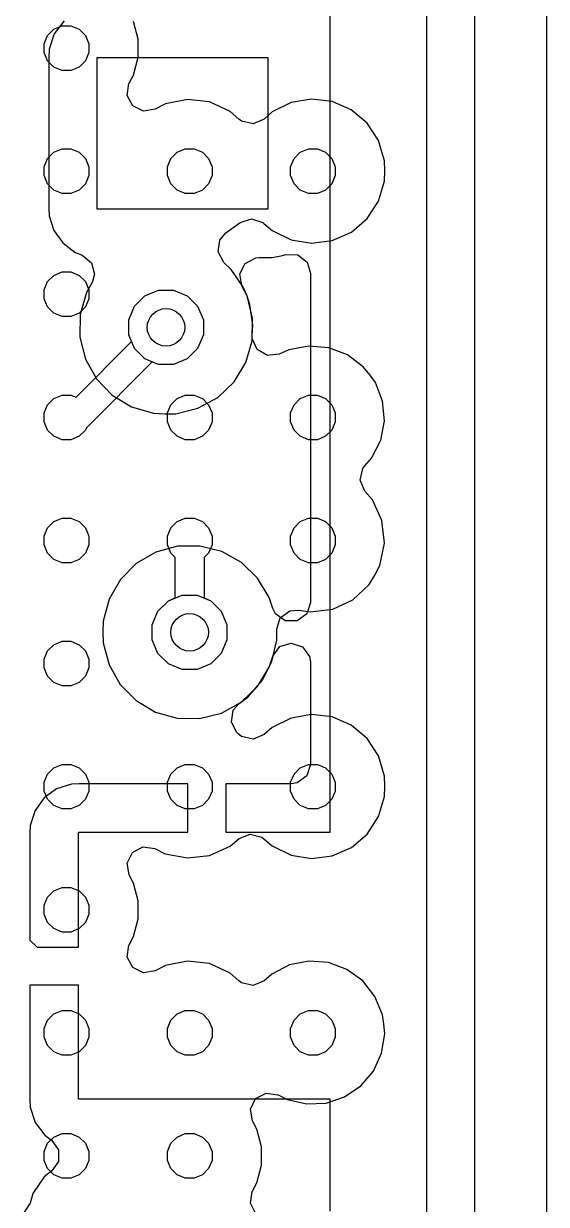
# Model space of a CAD drawing. Header units: inches. Extents: x 3.98 to 8.37, y -7.42 to -0.85.
# Drawn here: x 7.966 to 8.369, y -3.875 to -2.964 of the extents above; entities that cross this region are included whole.
import ezdxf

# ---------------------------------------------------------------- set-up
doc = ezdxf.new("R2010")
doc.units = ezdxf.units.IN
doc.header["$MEASUREMENT"] = 0
for name, color, linetype, true_color in [('Bottom Layer', 153, 'CONTINUOUS', 0x4d7fc4), ('Multi-Layer', 254, 'CONTINUOUS', 0xd0d2cd), ('Top Layer', 13, 'CONTINUOUS', 0xc83434)]:
    doc.layers.add(name, color=color, linetype=linetype, true_color=true_color)

msp = doc.modelspace()

# ---------------------------------------------------------------- linework, layer by layer
at = {"layer": 'Bottom Layer', "linetype": 'CONTINUOUS'}
for p, q in [((8.20253, -3.58778), (8.20253, -2.77408)), ((8.27678, -2.78939), (8.27678, -3.9833)), ((7.9973, -2.96154), (7.98959, -2.97144)), ((7.98959, -2.97144), (7.98566, -2.98334)), ((7.98566, -2.98334), (7.98556, -2.98964)), ((7.98556, -2.98964), (7.98556, -3.10614)), ((8.02275, -3.10675), (8.02275, -2.98982)), ((8.02275, -2.98982), (8.15429, -2.98982)), ((8.15429, -2.98982), (8.15429, -3.10675)), ((7.98556, -3.10614), (7.98581, -3.11194)), ((8.15429, -3.10675), (8.02275, -3.10675)), ((7.98581, -3.11194), (7.98947, -3.12333)), ((7.98947, -3.12333), (7.99621, -3.13289)), ((7.99621, -3.13289), (8.00563, -3.14013)), ((8.00563, -3.14013), (8.01124, -3.14234)), ((8.01124, -3.14234), (8.01832, -3.14819)), ((8.14515, -3.14443), (8.14757, -3.14423)), ((8.14757, -3.14423), (8.15389, -3.14423)), ((8.15389, -3.14423), (8.15735, -3.14411)), ((8.15735, -3.14411), (8.1647, -3.14293)), ((8.1647, -3.14293), (8.16828, -3.1419)), ((8.16828, -3.1419), (8.17745, -3.14219)), ((8.17745, -3.14219), (8.1847, -3.14781)), ((8.01832, -3.14819), (8.02061, -3.15707)), ((8.13289, -3.15685), (8.137, -3.14865)), ((8.137, -3.14865), (8.14515, -3.14443)), ((8.1847, -3.14781), (8.18727, -3.15616)), ((8.02061, -3.15707), (8.01881, -3.1633)), ((8.13438, -3.16591), (8.13289, -3.15685)), ((8.18727, -3.15616), (8.18727, -3.41048)), ((8.01449, -3.17117), (8.00971, -3.18821)), ((8.01881, -3.1633), (8.01449, -3.17117)), ((8.05957, -3.17364), (8.07015, -3.16925)), ((8.07015, -3.16925), (8.0816, -3.16925)), ((8.0816, -3.16925), (8.09218, -3.17364)), ((8.13848, -3.17382), (8.13438, -3.16591)), ((8.05148, -3.18173), (8.05957, -3.17364)), ((8.09218, -3.17364), (8.10027, -3.18173)), ((8.14268, -3.19095), (8.13848, -3.17382)), ((8.00971, -3.18821), (8.00948, -3.20566)), ((8.0471, -3.19231), (8.05148, -3.18173)), ((8.10027, -3.18173), (8.10466, -3.19231)), ((8.0471, -3.20376), (8.0471, -3.19231)), ((8.10466, -3.19231), (8.10466, -3.20376)), ((8.14231, -3.20839), (8.14268, -3.19095)), ((8.00948, -3.20566), (8.01375, -3.22259)), ((8.05148, -3.21434), (8.0471, -3.20376)), ((8.10466, -3.20376), (8.10027, -3.21434)), ((8.05957, -3.22243), (8.05148, -3.21434)), ((8.10027, -3.21434), (8.09218, -3.22243)), ((8.13743, -3.22515), (8.14231, -3.20839)), ((8.01375, -3.22259), (8.02224, -3.23785)), ((8.07015, -3.22681), (8.05957, -3.22243)), ((8.09218, -3.22243), (8.0816, -3.22681)), ((8.12838, -3.24007), (8.13743, -3.22515)), ((8.0816, -3.22681), (8.07015, -3.22681)), ((8.02224, -3.23785), (8.03437, -3.2504)), ((8.11578, -3.25214), (8.12838, -3.24007)), ((8.03437, -3.2504), (8.04932, -3.25941)), ((8.10049, -3.26054), (8.11578, -3.25214)), ((8.04932, -3.25941), (8.06634, -3.26434)), ((8.08332, -3.26474), (8.10049, -3.26054)), ((8.06634, -3.26434), (8.07484, -3.26481)), ((8.07484, -3.26481), (8.08332, -3.26474)), ((8.06792, -3.37166), (8.05295, -3.38042)), ((8.08463, -3.36703), (8.06792, -3.37166)), ((8.10198, -3.36684), (8.08463, -3.36703)), ((8.11879, -3.37111), (8.10198, -3.36684)), ((8.13395, -3.37954), (8.11879, -3.37111)), ((8.05295, -3.38042), (8.04073, -3.39274)), ((8.14643, -3.39158), (8.13395, -3.37954)), ((8.04073, -3.39274), (8.03208, -3.40777)), ((8.15553, -3.40663), (8.14643, -3.39158)), ((8.03208, -3.40777), (8.02751, -3.42474)), ((8.07777, -3.40903), (8.08835, -3.40465)), ((8.08835, -3.40465), (8.0998, -3.40465)), ((8.0998, -3.40465), (8.11038, -3.40903)), ((8.1583, -3.4151), (8.15553, -3.40663)), ((8.0653, -3.42771), (8.06968, -3.41713)), ((8.06968, -3.41713), (8.07777, -3.40903)), ((8.11038, -3.40903), (8.11847, -3.41713)), ((8.11847, -3.41713), (8.12285, -3.42771)), ((8.1604, -3.41921), (8.1583, -3.4151)), ((8.18727, -3.41048), (8.18443, -3.41921)), ((8.02751, -3.42474), (8.02723, -3.43317)), ((8.16783, -3.42461), (8.1604, -3.41921)), ((8.17701, -3.42461), (8.16783, -3.42461)), ((8.18443, -3.41921), (8.17701, -3.42461)), ((8.02723, -3.43317), (8.02748, -3.44161)), ((8.0653, -3.43916), (8.0653, -3.42771)), ((8.12285, -3.42771), (8.12285, -3.43916)), ((8.02748, -3.44161), (8.03197, -3.45863)), ((8.06968, -3.44973), (8.0653, -3.43916)), ((8.12285, -3.43916), (8.11847, -3.44973)), ((8.15832, -3.45186), (8.16376, -3.44446)), ((8.16376, -3.44446), (8.1725, -3.44168)), ((8.1725, -3.44168), (8.18121, -3.44456)), ((8.18121, -3.44456), (8.18657, -3.45202)), ((8.07777, -3.45783), (8.06968, -3.44973)), ((8.11847, -3.44973), (8.11038, -3.45783)), ((8.15552, -3.46033), (8.15832, -3.45186)), ((8.18657, -3.45202), (8.18727, -3.45653)), ((8.03197, -3.45863), (8.04056, -3.47372)), ((8.08835, -3.46221), (8.07777, -3.45783)), ((8.0998, -3.46221), (8.08835, -3.46221)), ((8.11038, -3.45783), (8.0998, -3.46221)), ((8.14635, -3.47534), (8.15552, -3.46033)), ((8.18727, -3.45653), (8.18727, -3.53545)), ((8.04056, -3.47372), (8.05274, -3.4861)), ((8.1338, -3.48734), (8.14635, -3.47534)), ((8.05274, -3.4861), (8.06768, -3.49494)), ((8.11859, -3.49572), (8.1338, -3.48734)), ((8.06768, -3.49494), (8.08439, -3.49965)), ((8.08439, -3.49965), (8.10175, -3.49991)), ((8.10175, -3.49991), (8.11859, -3.49572)), ((8.18727, -3.53545), (8.18443, -3.54418)), ((8.18443, -3.54418), (8.17701, -3.54958)), ((7.9915, -3.55429), (7.98191, -3.56127)), ((8.00306, -3.55054), (7.9915, -3.55429)), ((8.009, -3.55031), (8.00306, -3.55054)), ((8.09276, -3.55031), (8.009, -3.55031)), ((8.09276, -3.58778), (8.09276, -3.55031)), ((8.17242, -3.55031), (8.12199, -3.55031)), ((8.12199, -3.55031), (8.12199, -3.58778)), ((8.17701, -3.54958), (8.17242, -3.55031)), ((7.98191, -3.56127), (7.97493, -3.57086)), ((7.97493, -3.57086), (7.97118, -3.58242)), ((7.97118, -3.58242), (7.97094, -3.58836)), ((7.97094, -3.58836), (7.97094, -3.67093)), ((8.00842, -3.6765), (8.00842, -3.58778)), ((8.00842, -3.58778), (8.09276, -3.58778)), ((8.12199, -3.58778), (8.20253, -3.58778)), ((7.97094, -3.67093), (7.97653, -3.6765)), ((7.97653, -3.6765), (8.00842, -3.6765)), ((8.00842, -3.70574), (7.97094, -3.70574)), ((7.97094, -3.70574), (7.97094, -3.7939)), ((8.00842, -3.79387), (8.00842, -3.70574)), ((7.97094, -3.7939), (7.97116, -3.79998)), ((7.97116, -3.79998), (7.97507, -3.81173)), ((8.20253, -3.79387), (8.00842, -3.79387)), ((8.20253, -3.88011), (8.20253, -3.79387)), ((7.97507, -3.81173), (7.98249, -3.82159)), ((7.98249, -3.82159), (7.98756, -3.82533)), ((7.98756, -3.82533), (7.99291, -3.8328)), ((7.99291, -3.8328), (7.99284, -3.84198)), ((7.99284, -3.84198), (7.98788, -3.84899)), ((7.98179, -3.85375), (7.97321, -3.86664)), ((7.98788, -3.84899), (7.98179, -3.85375)), ((7.97321, -3.86664), (7.97114, -3.87413)), ((7.97114, -3.87413), (7.96608, -3.88179))]:
    msp.add_line(p, q, dxfattribs=at)
at = {"layer": 'Bottom Layer'}
for centre in [(8.07588, -3.19803), (8.09407, -3.43343)]:
    msp.add_circle(centre, 0.01447, dxfattribs=at)
at = {"layer": 'Multi-Layer', "linetype": 'CONTINUOUS'}
msp.add_line((8.36916, -1.24732), (8.36916, -7.02068), dxfattribs=at)
at = {"layer": 'Top Layer', "linetype": 'CONTINUOUS'}
for p, q in [((8.3137, -1.28305), (8.3137, -4.09746)), ((8.05443, -2.97561), (8.05082, -2.9619)), ((7.98456, -2.97277), (7.9894, -2.96793)), ((7.9894, -2.96793), (7.99572, -2.96531)), ((7.99572, -2.96531), (8.00256, -2.96531)), ((8.00256, -2.96531), (8.00888, -2.96793)), ((8.00888, -2.96793), (8.01372, -2.97277)), ((7.98194, -2.97909), (7.98456, -2.97277)), ((7.98194, -2.98593), (7.98194, -2.97909)), ((8.01372, -2.97277), (8.01634, -2.97909)), ((8.01634, -2.97909), (8.01634, -2.98593)), ((8.05443, -2.98956), (8.05443, -2.97561)), ((7.98456, -2.99226), (7.98194, -2.98593)), ((8.01634, -2.98593), (8.01372, -2.99226)), ((7.9894, -2.9971), (7.98456, -2.99226)), ((7.99572, -2.99972), (7.9894, -2.9971)), ((8.00888, -2.9971), (8.00256, -2.99972)), ((8.01372, -2.99226), (8.00888, -2.9971)), ((8.05082, -3.00327), (8.05443, -2.98956)), ((8.00256, -2.99972), (7.99572, -2.99972)), ((8.04746, -3.00966), (8.05082, -3.00327)), ((8.04595, -3.01901), (8.04732, -3.00994)), ((8.04732, -3.00994), (8.04746, -3.00966)), ((8.05019, -3.02716), (8.04595, -3.01901)), ((8.07535, -3.02564), (8.06745, -3.02975)), ((8.09246, -3.02212), (8.07535, -3.02564)), ((8.10949, -3.0241), (8.09246, -3.02212)), ((8.12529, -3.03144), (8.10949, -3.0241)), ((8.1723, -3.02454), (8.15773, -3.0318)), ((8.18807, -3.0218), (8.1723, -3.02454)), ((8.20397, -3.02371), (8.18807, -3.0218)), ((8.21866, -3.03009), (8.20397, -3.02371)), ((8.0584, -3.03126), (8.05019, -3.02716)), ((8.06745, -3.02975), (8.0584, -3.03126)), ((8.13196, -3.03726), (8.12529, -3.03144)), ((8.15773, -3.0318), (8.1515, -3.03725)), ((8.2309, -3.04042), (8.21866, -3.03009)), ((8.13412, -3.03882), (8.13196, -3.03726)), ((8.14306, -3.04086), (8.13412, -3.03882)), ((8.1515, -3.03725), (8.14306, -3.04086)), ((8.23966, -3.05383), (8.2309, -3.04042)), ((7.9894, -3.06294), (7.99572, -3.06032)), ((7.99572, -3.06032), (8.00256, -3.06032)), ((8.00256, -3.06032), (8.00888, -3.06294)), ((8.0844, -3.06294), (8.09073, -3.06032)), ((8.09073, -3.06032), (8.09757, -3.06032)), ((8.09757, -3.06032), (8.10389, -3.06294)), ((8.17941, -3.06294), (8.18573, -3.06032)), ((8.18573, -3.06032), (8.19258, -3.06032)), ((8.19258, -3.06032), (8.1989, -3.06294)), ((8.24428, -3.06943), (8.23966, -3.05383)), ((7.98194, -3.0741), (7.98456, -3.06778)), ((7.98456, -3.06778), (7.9894, -3.06294)), ((8.00888, -3.06294), (8.01372, -3.06778)), ((8.01372, -3.06778), (8.01634, -3.0741)), ((8.07694, -3.0741), (8.07956, -3.06778)), ((8.07956, -3.06778), (8.0844, -3.06294)), ((8.10389, -3.06294), (8.10873, -3.06778)), ((8.10873, -3.06778), (8.11135, -3.0741)), ((8.17195, -3.0741), (8.17457, -3.06778)), ((8.17457, -3.06778), (8.17941, -3.06294)), ((8.1989, -3.06294), (8.20374, -3.06778)), ((8.20374, -3.06778), (8.20636, -3.0741)), ((8.24453, -3.07729), (8.24428, -3.06943)), ((7.98194, -3.08094), (7.98194, -3.0741)), ((8.01634, -3.0741), (8.01634, -3.08094)), ((8.07694, -3.08094), (8.07694, -3.0741)), ((8.11135, -3.0741), (8.11135, -3.08094)), ((8.17195, -3.08094), (8.17195, -3.0741)), ((8.20636, -3.0741), (8.20636, -3.08094)), ((8.24435, -3.0851), (8.24453, -3.07729)), ((7.98456, -3.08726), (7.98194, -3.08094)), ((7.9894, -3.0921), (7.98456, -3.08726)), ((8.01372, -3.08726), (8.00888, -3.0921)), ((8.01634, -3.08094), (8.01372, -3.08726)), ((8.07956, -3.08726), (8.07694, -3.08094)), ((8.0844, -3.0921), (8.07956, -3.08726)), ((8.10873, -3.08726), (8.10389, -3.0921)), ((8.11135, -3.08094), (8.10873, -3.08726)), ((8.17457, -3.08726), (8.17195, -3.08094)), ((8.17941, -3.0921), (8.17457, -3.08726)), ((8.20374, -3.08726), (8.1989, -3.0921)), ((8.20636, -3.08094), (8.20374, -3.08726)), ((8.23975, -3.10067), (8.24435, -3.0851)), ((7.99572, -3.09472), (7.9894, -3.0921)), ((8.00256, -3.09472), (7.99572, -3.09472)), ((8.00888, -3.0921), (8.00256, -3.09472)), ((8.09073, -3.09472), (8.0844, -3.0921)), ((8.09757, -3.09472), (8.09073, -3.09472)), ((8.10389, -3.0921), (8.09757, -3.09472)), ((8.18573, -3.09472), (8.17941, -3.0921)), ((8.19258, -3.09472), (8.18573, -3.09472)), ((8.1989, -3.0921), (8.19258, -3.09472)), ((8.23099, -3.11412), (8.23975, -3.10067)), ((8.13294, -3.11714), (8.14166, -3.11427)), ((8.14166, -3.11427), (8.1504, -3.11706)), ((8.21877, -3.12451), (8.23099, -3.11412)), ((8.1174, -3.13068), (8.12198, -3.12518)), ((8.12198, -3.12518), (8.13294, -3.11714)), ((8.1504, -3.11706), (8.15139, -3.11785)), ((8.15139, -3.11785), (8.15768, -3.12324)), ((8.15768, -3.12324), (8.17233, -3.13038)), ((8.20408, -3.13098), (8.21877, -3.12451)), ((8.11614, -3.13977), (8.1174, -3.13068)), ((8.17233, -3.13038), (8.18816, -3.13299)), ((8.18816, -3.13299), (8.20408, -3.13098)), ((8.12047, -3.14786), (8.11614, -3.13977)), ((8.12618, -3.15335), (8.12047, -3.14786)), ((8.13518, -3.16639), (8.12618, -3.15335)), ((7.98456, -3.16278), (7.9894, -3.15794)), ((7.9894, -3.15794), (7.99572, -3.15532)), ((7.99572, -3.15532), (8.00256, -3.15532)), ((8.00256, -3.15532), (8.00888, -3.15794)), ((8.00888, -3.15794), (8.01372, -3.16278)), ((7.98194, -3.16911), (7.98456, -3.16278)), ((7.98194, -3.17595), (7.98194, -3.16911)), ((8.01372, -3.16278), (8.01634, -3.16911)), ((8.01634, -3.16911), (8.01634, -3.17595)), ((8.05957, -3.17364), (8.07015, -3.16925)), ((8.07015, -3.16925), (8.0816, -3.16925)), ((8.0816, -3.16925), (8.09218, -3.17364)), ((8.13808, -3.17318), (8.13518, -3.16639)), ((7.98456, -3.18227), (7.98194, -3.17595)), ((8.01634, -3.17595), (8.01372, -3.18227)), ((8.05148, -3.18173), (8.05957, -3.17364)), ((8.09218, -3.17364), (8.10027, -3.18173)), ((8.14051, -3.18028), (8.13808, -3.17318)), ((8.1427, -3.19624), (8.14051, -3.18028)), ((7.9894, -3.18711), (7.98456, -3.18227)), ((7.99572, -3.18973), (7.9894, -3.18711)), ((8.00256, -3.18973), (7.99572, -3.18973)), ((8.00888, -3.18711), (8.00256, -3.18973)), ((8.01372, -3.18227), (8.00888, -3.18711)), ((8.0471, -3.19231), (8.05148, -3.18173)), ((8.10027, -3.18173), (8.10466, -3.19231)), ((8.0471, -3.20376), (8.0471, -3.19231)), ((8.10466, -3.19231), (8.10466, -3.20376)), ((8.14224, -3.20428), (8.1427, -3.19624)), ((8.04926, -3.20898), (8.0471, -3.20376)), ((8.10466, -3.20376), (8.10027, -3.21434)), ((8.14231, -3.20673), (8.14224, -3.20428)), ((8.14607, -3.2151), (8.14231, -3.20673)), ((8.00651, -3.25197), (8.04926, -3.20898)), ((8.10027, -3.21434), (8.09218, -3.22243)), ((8.15404, -3.21966), (8.14607, -3.2151)), ((8.17048, -3.21537), (8.16316, -3.21867)), ((8.18594, -3.21245), (8.17048, -3.21537)), ((8.2013, -3.21384), (8.18594, -3.21245)), ((8.2157, -3.21937), (8.2013, -3.21384)), ((8.06507, -3.2247), (8.01472, -3.27532)), ((8.07015, -3.22681), (8.06507, -3.2247)), ((8.09218, -3.22243), (8.0816, -3.22681)), ((8.16316, -3.21867), (8.15404, -3.21966)), ((8.22823, -3.22877), (8.2157, -3.21937)), ((8.0816, -3.22681), (8.07015, -3.22681)), ((8.23296, -3.2346), (8.22823, -3.22877)), ((8.23728, -3.24064), (8.23296, -3.2346)), ((8.24292, -3.25507), (8.23728, -3.24064)), ((7.98456, -3.25779), (7.9894, -3.25295)), ((7.9894, -3.25295), (7.99572, -3.25033)), ((7.99572, -3.25033), (8.00256, -3.25033)), ((8.00256, -3.25033), (8.00651, -3.25197)), ((8.07956, -3.25779), (8.0844, -3.25295)), ((8.0844, -3.25295), (8.09073, -3.25033)), ((8.09073, -3.25033), (8.09757, -3.25033)), ((8.09757, -3.25033), (8.10389, -3.25295)), ((8.10389, -3.25295), (8.10873, -3.25779)), ((8.17457, -3.25779), (8.17941, -3.25295)), ((8.17941, -3.25295), (8.18573, -3.25033)), ((8.18573, -3.25033), (8.19258, -3.25033)), ((8.19258, -3.25033), (8.1989, -3.25295)), ((8.1989, -3.25295), (8.20374, -3.25779)), ((7.98194, -3.26411), (7.98456, -3.25779)), ((8.07694, -3.26411), (8.07956, -3.25779)), ((8.10873, -3.25779), (8.11135, -3.26411)), ((8.17195, -3.26411), (8.17457, -3.25779)), ((8.20374, -3.25779), (8.20636, -3.26411)), ((8.24432, -3.27025), (8.24292, -3.25507)), ((7.98194, -3.27096), (7.98194, -3.26411)), ((7.98456, -3.27728), (7.98194, -3.27096)), ((8.07694, -3.27096), (8.07694, -3.26411)), ((8.07956, -3.27728), (8.07694, -3.27096)), ((8.11135, -3.27096), (8.10873, -3.27728)), ((8.11135, -3.26411), (8.11135, -3.27096)), ((8.17195, -3.27096), (8.17195, -3.26411)), ((8.17457, -3.27728), (8.17195, -3.27096)), ((8.20636, -3.27096), (8.20374, -3.27728)), ((8.20636, -3.26411), (8.20636, -3.27096)), ((8.24144, -3.28522), (8.24432, -3.27025)), ((7.9894, -3.28212), (7.98456, -3.27728)), ((8.01372, -3.27728), (8.00888, -3.28212)), ((8.01444, -3.27555), (8.01372, -3.27728)), ((8.01472, -3.27532), (8.01444, -3.27555)), ((8.0844, -3.28212), (8.07956, -3.27728)), ((8.10873, -3.27728), (8.10389, -3.28212)), ((8.17941, -3.28212), (8.17457, -3.27728)), ((8.20374, -3.27728), (8.1989, -3.28212)), ((7.99572, -3.28474), (7.9894, -3.28212)), ((8.00256, -3.28474), (7.99572, -3.28474)), ((8.00888, -3.28212), (8.00256, -3.28474)), ((8.09073, -3.28474), (8.0844, -3.28212)), ((8.09757, -3.28474), (8.09073, -3.28474)), ((8.10389, -3.28212), (8.09757, -3.28474)), ((8.18573, -3.28474), (8.17941, -3.28212)), ((8.19258, -3.28474), (8.18573, -3.28474)), ((8.1989, -3.28212), (8.19258, -3.28474)), ((8.2344, -3.29903), (8.24144, -3.28522)), ((8.22921, -3.30497), (8.2344, -3.29903)), ((8.22558, -3.31596), (8.2277, -3.30703)), ((8.2277, -3.30703), (8.22921, -3.30497)), ((8.22913, -3.32443), (8.22558, -3.31596)), ((8.23497, -3.33122), (8.22913, -3.32443)), ((8.24233, -3.34725), (8.23497, -3.33122)), ((7.98194, -3.35912), (7.98456, -3.3528)), ((7.98456, -3.3528), (7.9894, -3.34796)), ((7.9894, -3.34796), (7.99572, -3.34534)), ((7.99572, -3.34534), (8.00256, -3.34534)), ((8.00256, -3.34534), (8.00888, -3.34796)), ((8.00888, -3.34796), (8.01372, -3.3528)), ((8.01372, -3.3528), (8.01634, -3.35912)), ((8.07694, -3.35912), (8.07956, -3.3528)), ((8.07956, -3.3528), (8.0844, -3.34796)), ((8.0844, -3.34796), (8.09073, -3.34534)), ((8.09073, -3.34534), (8.09757, -3.34534)), ((8.09757, -3.34534), (8.10389, -3.34796)), ((8.10389, -3.34796), (8.10873, -3.3528)), ((8.10873, -3.3528), (8.11135, -3.35912)), ((8.17195, -3.35912), (8.17457, -3.3528)), ((8.17457, -3.3528), (8.17941, -3.34796)), ((8.17941, -3.34796), (8.18573, -3.34534)), ((8.18573, -3.34534), (8.19258, -3.34534)), ((8.19258, -3.34534), (8.1989, -3.34796)), ((8.1989, -3.34796), (8.20374, -3.3528)), ((8.20374, -3.3528), (8.20636, -3.35912)), ((8.24433, -3.36451), (8.24233, -3.34725)), ((7.98194, -3.36596), (7.98194, -3.35912)), ((8.01634, -3.35912), (8.01634, -3.36596)), ((8.07694, -3.36596), (8.07694, -3.35912)), ((8.11135, -3.35912), (8.11135, -3.36596)), ((8.17195, -3.36596), (8.17195, -3.35912)), ((8.20636, -3.35912), (8.20636, -3.36596)), ((7.98456, -3.37229), (7.98194, -3.36596)), ((8.01634, -3.36596), (8.01372, -3.37229)), ((8.07956, -3.37229), (8.07694, -3.36596)), ((8.11135, -3.36596), (8.10873, -3.37229)), ((8.17457, -3.37229), (8.17195, -3.36596)), ((8.20636, -3.36596), (8.20374, -3.37229)), ((8.24084, -3.3818), (8.24433, -3.36451)), ((7.9894, -3.37713), (7.98456, -3.37229)), ((7.99572, -3.37974), (7.9894, -3.37713)), ((8.00256, -3.37974), (7.99572, -3.37974)), ((8.00888, -3.37713), (8.00256, -3.37974)), ((8.01372, -3.37229), (8.00888, -3.37713)), ((8.08293, -3.37565), (8.07956, -3.37229)), ((8.08293, -3.4069), (8.08293, -3.37565)), ((8.10873, -3.37229), (8.10522, -3.3758)), ((8.10522, -3.3758), (8.10522, -3.4069)), ((8.17941, -3.37713), (8.17457, -3.37229)), ((8.18573, -3.37974), (8.17941, -3.37713)), ((8.19258, -3.37974), (8.18573, -3.37974)), ((8.1989, -3.37713), (8.19258, -3.37974)), ((8.20374, -3.37229), (8.1989, -3.37713)), ((8.23263, -3.39653), (8.23691, -3.38936)), ((8.23691, -3.38936), (8.24084, -3.3818)), ((8.21992, -3.40833), (8.23263, -3.39653)), ((8.07777, -3.40903), (8.08293, -3.4069)), ((8.10522, -3.4069), (8.11038, -3.40903)), ((8.20439, -3.41553), (8.21992, -3.40833)), ((8.0653, -3.42771), (8.06968, -3.41713)), ((8.06968, -3.41713), (8.07777, -3.40903)), ((8.11038, -3.40903), (8.11847, -3.41713)), ((8.11847, -3.41713), (8.12285, -3.42771)), ((8.16401, -3.42228), (8.17141, -3.41685)), ((8.17141, -3.41685), (8.17835, -3.41627)), ((8.17835, -3.41627), (8.18711, -3.41763)), ((8.18711, -3.41763), (8.20439, -3.41553)), ((8.16122, -3.43103), (8.16401, -3.42228)), ((8.0653, -3.43916), (8.0653, -3.42771)), ((8.12285, -3.42771), (8.12285, -3.43916)), ((8.16127, -3.43949), (8.16122, -3.43103)), ((7.98456, -3.4478), (7.9894, -3.44297)), ((7.9894, -3.44297), (7.99572, -3.44035)), ((7.99572, -3.44035), (8.00256, -3.44035)), ((8.00256, -3.44035), (8.00888, -3.44297)), ((8.00888, -3.44297), (8.01372, -3.4478)), ((8.06968, -3.44973), (8.0653, -3.43916)), ((8.12285, -3.43916), (8.11847, -3.44973)), ((8.15759, -3.45585), (8.16127, -3.43949)), ((7.98194, -3.45413), (7.98456, -3.4478)), ((8.01372, -3.4478), (8.01634, -3.45413)), ((8.07777, -3.45783), (8.06968, -3.44973)), ((8.11847, -3.44973), (8.11038, -3.45783)), ((7.98194, -3.46097), (7.98194, -3.45413)), ((7.98456, -3.46729), (7.98194, -3.46097)), ((8.01634, -3.46097), (8.01372, -3.46729)), ((8.01634, -3.45413), (8.01634, -3.46097)), ((8.08835, -3.46221), (8.07777, -3.45783)), ((8.0998, -3.46221), (8.08835, -3.46221)), ((8.11038, -3.45783), (8.0998, -3.46221)), ((8.15009, -3.47067), (8.15759, -3.45585)), ((7.9894, -3.47213), (7.98456, -3.46729)), ((7.99572, -3.47475), (7.9894, -3.47213)), ((8.00888, -3.47213), (8.00256, -3.47475)), ((8.01372, -3.46729), (8.00888, -3.47213)), ((8.13903, -3.48336), (8.15009, -3.47067)), ((8.00256, -3.47475), (7.99572, -3.47475)), ((8.12776, -3.49363), (8.13217, -3.48843)), ((8.13217, -3.48843), (8.13903, -3.48336)), ((8.12633, -3.5027), (8.12776, -3.49363)), ((8.1723, -3.49957), (8.15773, -3.50684)), ((8.18807, -3.49684), (8.1723, -3.49957)), ((8.20397, -3.49875), (8.18807, -3.49684)), ((8.21866, -3.50513), (8.20397, -3.49875)), ((8.13049, -3.51088), (8.12633, -3.5027)), ((8.15773, -3.50684), (8.1515, -3.51228)), ((8.2309, -3.51546), (8.21866, -3.50513)), ((8.13122, -3.51161), (8.13049, -3.51088)), ((8.13412, -3.51386), (8.13122, -3.51161)), ((8.14306, -3.5159), (8.13412, -3.51386)), ((8.1515, -3.51228), (8.14306, -3.5159)), ((8.23966, -3.52886), (8.2309, -3.51546)), ((7.9894, -3.53797), (7.99572, -3.53535)), ((7.99572, -3.53535), (8.00256, -3.53535)), ((8.00256, -3.53535), (8.00888, -3.53797)), ((8.0844, -3.53797), (8.09073, -3.53535)), ((8.09073, -3.53535), (8.09757, -3.53535)), ((8.09757, -3.53535), (8.10389, -3.53797)), ((8.17941, -3.53797), (8.18573, -3.53535)), ((8.18573, -3.53535), (8.19258, -3.53535)), ((8.19258, -3.53535), (8.1989, -3.53797)), ((8.24428, -3.54446), (8.23966, -3.52886)), ((7.98194, -3.54913), (7.98456, -3.54281)), ((7.98456, -3.54281), (7.9894, -3.53797)), ((8.00888, -3.53797), (8.01372, -3.54281)), ((8.01372, -3.54281), (8.01634, -3.54913)), ((8.07694, -3.54913), (8.07956, -3.54281)), ((8.07956, -3.54281), (8.0844, -3.53797)), ((8.10389, -3.53797), (8.10873, -3.54281)), ((8.10873, -3.54281), (8.11135, -3.54913)), ((8.17195, -3.54913), (8.17457, -3.54281)), ((8.17457, -3.54281), (8.17941, -3.53797)), ((8.1989, -3.53797), (8.20374, -3.54281)), ((8.20374, -3.54281), (8.20636, -3.54913)), ((8.24453, -3.55232), (8.24428, -3.54446)), ((7.98194, -3.55598), (7.98194, -3.54913)), ((8.01634, -3.54913), (8.01634, -3.55598)), ((8.07694, -3.55598), (8.07694, -3.54913)), ((8.11135, -3.54913), (8.11135, -3.55598)), ((8.17195, -3.55598), (8.17195, -3.54913)), ((8.20636, -3.54913), (8.20636, -3.55598)), ((8.24435, -3.56013), (8.24453, -3.55232)), ((7.98456, -3.5623), (7.98194, -3.55598)), ((7.9894, -3.56714), (7.98456, -3.5623)), ((8.01372, -3.5623), (8.00888, -3.56714)), ((8.01634, -3.55598), (8.01372, -3.5623)), ((8.07956, -3.5623), (8.07694, -3.55598)), ((8.0844, -3.56714), (8.07956, -3.5623)), ((8.10873, -3.5623), (8.10389, -3.56714)), ((8.11135, -3.55598), (8.10873, -3.5623)), ((8.17457, -3.5623), (8.17195, -3.55598)), ((8.17941, -3.56714), (8.17457, -3.5623)), ((8.20374, -3.5623), (8.1989, -3.56714)), ((8.20636, -3.55598), (8.20374, -3.5623)), ((8.23975, -3.57571), (8.24435, -3.56013)), ((7.99572, -3.56976), (7.9894, -3.56714)), ((8.00256, -3.56976), (7.99572, -3.56976)), ((8.00888, -3.56714), (8.00256, -3.56976)), ((8.09073, -3.56976), (8.0844, -3.56714)), ((8.09757, -3.56976), (8.09073, -3.56976)), ((8.10389, -3.56714), (8.09757, -3.56976)), ((8.18573, -3.56976), (8.17941, -3.56714)), ((8.19258, -3.56976), (8.18573, -3.56976)), ((8.1989, -3.56714), (8.19258, -3.56976)), ((8.23099, -3.58916), (8.23975, -3.57571)), ((8.13228, -3.59269), (8.14082, -3.58933)), ((8.14082, -3.58933), (8.1497, -3.59163)), ((8.21877, -3.59955), (8.23099, -3.58916)), ((8.04997, -3.60329), (8.05809, -3.59902)), ((8.05809, -3.59902), (8.06717, -3.60033)), ((8.10942, -3.60557), (8.12539, -3.59837)), ((8.12539, -3.59837), (8.13228, -3.59269)), ((8.1497, -3.59163), (8.15139, -3.59288)), ((8.15139, -3.59288), (8.15768, -3.59828)), ((8.15768, -3.59828), (8.17233, -3.60541)), ((8.20408, -3.60602), (8.21877, -3.59955)), ((8.04591, -3.61152), (8.04997, -3.60329)), ((8.06717, -3.60033), (8.06719, -3.60034)), ((8.06719, -3.60034), (8.07516, -3.60429)), ((8.07516, -3.60429), (8.09233, -3.60758)), ((8.09233, -3.60758), (8.10942, -3.60557)), ((8.17233, -3.60541), (8.18816, -3.60803)), ((8.18816, -3.60803), (8.20408, -3.60602)), ((8.04746, -3.62057), (8.04591, -3.61152)), ((8.05082, -3.62695), (8.04746, -3.62057)), ((8.05443, -3.64066), (8.05082, -3.62695)), ((7.98456, -3.63782), (7.9894, -3.63298)), ((7.9894, -3.63298), (7.99572, -3.63036)), ((7.99572, -3.63036), (8.00256, -3.63036)), ((8.00256, -3.63036), (8.00888, -3.63298)), ((8.00888, -3.63298), (8.01372, -3.63782)), ((7.98194, -3.64414), (7.98456, -3.63782)), ((7.98194, -3.65099), (7.98194, -3.64414)), ((8.01372, -3.63782), (8.01634, -3.64414)), ((8.01634, -3.64414), (8.01634, -3.65099)), ((8.05443, -3.65461), (8.05443, -3.64066)), ((7.98456, -3.65731), (7.98194, -3.65099)), ((8.01634, -3.65099), (8.01372, -3.65731)), ((8.05082, -3.66832), (8.05443, -3.65461)), ((7.9894, -3.66215), (7.98456, -3.65731)), ((7.99572, -3.66477), (7.9894, -3.66215)), ((8.00888, -3.66215), (8.00256, -3.66477)), ((8.01372, -3.65731), (8.00888, -3.66215)), ((8.00256, -3.66477), (7.99572, -3.66477)), ((8.04746, -3.67471), (8.05082, -3.66832)), ((8.04595, -3.68406), (8.04732, -3.67499)), ((8.04732, -3.67499), (8.04746, -3.67471)), ((8.05019, -3.69221), (8.04595, -3.68406)), ((8.07535, -3.69069), (8.06745, -3.6948)), ((8.09246, -3.68717), (8.07535, -3.69069)), ((8.10949, -3.68915), (8.09246, -3.68717)), ((8.12529, -3.69649), (8.10949, -3.68915)), ((8.1711, -3.69013), (8.15739, -3.69716)), ((8.18597, -3.68714), (8.1711, -3.69013)), ((8.20109, -3.68832), (8.18597, -3.68714)), ((8.21532, -3.69356), (8.20109, -3.68832)), ((8.0584, -3.69631), (8.05019, -3.69221)), ((8.06745, -3.6948), (8.0584, -3.69631)), ((8.13196, -3.70231), (8.12529, -3.69649)), ((8.15739, -3.69716), (8.15148, -3.70231)), ((8.22759, -3.70249), (8.21532, -3.69356)), ((8.1341, -3.70386), (8.13196, -3.70231)), ((8.14304, -3.70591), (8.1341, -3.70386)), ((8.15148, -3.70231), (8.14304, -3.70591)), ((8.23696, -3.71441), (8.22759, -3.70249)), ((8.24282, -3.72866), (8.23696, -3.71441)), ((7.9894, -3.72799), (7.99572, -3.72537)), ((7.99572, -3.72537), (8.00256, -3.72537)), ((8.00256, -3.72537), (8.00888, -3.72799)), ((8.0844, -3.72799), (8.09073, -3.72537)), ((8.09073, -3.72537), (8.09757, -3.72537)), ((8.09757, -3.72537), (8.10389, -3.72799)), ((8.17941, -3.72799), (8.18573, -3.72537)), ((8.18573, -3.72537), (8.19258, -3.72537)), ((8.19258, -3.72537), (8.1989, -3.72799)), ((7.98194, -3.73915), (7.98456, -3.73283)), ((7.98456, -3.73283), (7.9894, -3.72799)), ((8.00888, -3.72799), (8.01372, -3.73283)), ((8.01372, -3.73283), (8.01634, -3.73915)), ((8.07694, -3.73915), (8.07956, -3.73283)), ((8.07956, -3.73283), (8.0844, -3.72799)), ((8.10389, -3.72799), (8.10873, -3.73283)), ((8.10873, -3.73283), (8.11135, -3.73915)), ((8.17195, -3.73915), (8.17457, -3.73283)), ((8.17457, -3.73283), (8.17941, -3.72799)), ((8.1989, -3.72799), (8.20374, -3.73283)), ((8.20374, -3.73283), (8.20636, -3.73915)), ((8.24389, -3.73593), (8.24282, -3.72866)), ((8.24449, -3.74324), (8.24389, -3.73593)), ((7.98194, -3.74599), (7.98194, -3.73915)), ((8.01634, -3.73915), (8.01634, -3.74599)), ((8.07694, -3.74599), (8.07694, -3.73915)), ((8.11135, -3.73915), (8.11135, -3.74599)), ((8.17195, -3.74599), (8.17195, -3.73915)), ((8.20636, -3.73915), (8.20636, -3.74599)), ((8.2421, -3.75839), (8.24449, -3.74324)), ((7.98456, -3.75231), (7.98194, -3.74599)), ((7.9894, -3.75715), (7.98456, -3.75231)), ((8.01372, -3.75231), (8.00888, -3.75715)), ((8.01634, -3.74599), (8.01372, -3.75231)), ((8.07956, -3.75231), (8.07694, -3.74599)), ((8.0844, -3.75715), (8.07956, -3.75231)), ((8.10873, -3.75231), (8.10389, -3.75715)), ((8.11135, -3.74599), (8.10873, -3.75231)), ((8.17457, -3.75231), (8.17195, -3.74599)), ((8.17941, -3.75715), (8.17457, -3.75231)), ((8.20374, -3.75231), (8.1989, -3.75715)), ((8.20636, -3.74599), (8.20374, -3.75231)), ((7.99572, -3.75977), (7.9894, -3.75715)), ((8.00256, -3.75977), (7.99572, -3.75977)), ((8.00888, -3.75715), (8.00256, -3.75977)), ((8.09073, -3.75977), (8.0844, -3.75715)), ((8.09757, -3.75977), (8.09073, -3.75977)), ((8.10389, -3.75715), (8.09757, -3.75977)), ((8.18573, -3.75977), (8.17941, -3.75715)), ((8.19258, -3.75977), (8.18573, -3.75977)), ((8.1989, -3.75715), (8.19258, -3.75977)), ((8.23582, -3.77209), (8.2421, -3.75839)), ((8.22606, -3.78358), (8.23582, -3.77209)), ((8.14497, -3.7933), (8.1531, -3.78903)), ((8.1531, -3.78903), (8.16218, -3.79035)), ((8.16218, -3.79035), (8.16235, -3.79043)), ((8.16235, -3.79043), (8.16928, -3.79396)), ((8.21356, -3.79201), (8.22606, -3.78358)), ((8.14091, -3.80153), (8.14497, -3.7933)), ((8.16928, -3.79396), (8.18419, -3.79743)), ((8.18419, -3.79743), (8.19925, -3.79674)), ((8.19925, -3.79674), (8.21356, -3.79201)), ((8.14247, -3.81058), (8.14091, -3.80153)), ((8.14582, -3.81696), (8.14247, -3.81058)), ((8.14944, -3.83068), (8.14582, -3.81696)), ((7.98456, -3.82783), (7.9894, -3.82299)), ((7.9894, -3.82299), (7.99572, -3.82037)), ((7.99572, -3.82037), (8.00256, -3.82037)), ((8.00256, -3.82037), (8.00888, -3.82299)), ((8.00888, -3.82299), (8.01372, -3.82783)), ((8.07956, -3.82783), (8.0844, -3.82299)), ((8.0844, -3.82299), (8.09073, -3.82037)), ((8.09073, -3.82037), (8.09757, -3.82037)), ((8.09757, -3.82037), (8.10389, -3.82299)), ((8.10389, -3.82299), (8.10873, -3.82783)), ((7.98194, -3.83416), (7.98456, -3.82783)), ((7.98194, -3.841), (7.98194, -3.83416)), ((8.01372, -3.82783), (8.01634, -3.83416)), ((8.01634, -3.83416), (8.01634, -3.841)), ((8.07694, -3.83416), (8.07956, -3.82783)), ((8.07694, -3.841), (8.07694, -3.83416)), ((8.10873, -3.82783), (8.11135, -3.83416)), ((8.11135, -3.83416), (8.11135, -3.841)), ((8.14944, -3.84462), (8.14944, -3.83068)), ((7.98456, -3.84732), (7.98194, -3.841)), ((8.01634, -3.841), (8.01372, -3.84732)), ((8.07956, -3.84732), (8.07694, -3.841)), ((8.11135, -3.841), (8.10873, -3.84732)), ((8.14582, -3.85834), (8.14944, -3.84462)), ((7.9894, -3.85216), (7.98456, -3.84732)), ((7.99572, -3.85478), (7.9894, -3.85216)), ((8.00256, -3.85478), (7.99572, -3.85478)), ((8.00888, -3.85216), (8.00256, -3.85478)), ((8.01372, -3.84732), (8.00888, -3.85216)), ((8.0844, -3.85216), (8.07956, -3.84732)), ((8.09073, -3.85478), (8.0844, -3.85216)), ((8.09757, -3.85478), (8.09073, -3.85478)), ((8.10389, -3.85216), (8.09757, -3.85478)), ((8.10873, -3.84732), (8.10389, -3.85216)), ((8.14247, -3.86472), (8.14582, -3.85834)), ((8.14095, -3.87402), (8.14235, -3.86495)), ((8.14235, -3.86495), (8.14247, -3.86472)), ((8.14515, -3.88218), (8.14095, -3.87402))]:
    msp.add_line(p, q, dxfattribs=at)
at = {"layer": 'Top Layer'}
for centre in [(8.07588, -3.19803), (8.09407, -3.43343)]:
    msp.add_circle(centre, 0.01447, dxfattribs=at)

doc.saveas('drawing.dxf')
